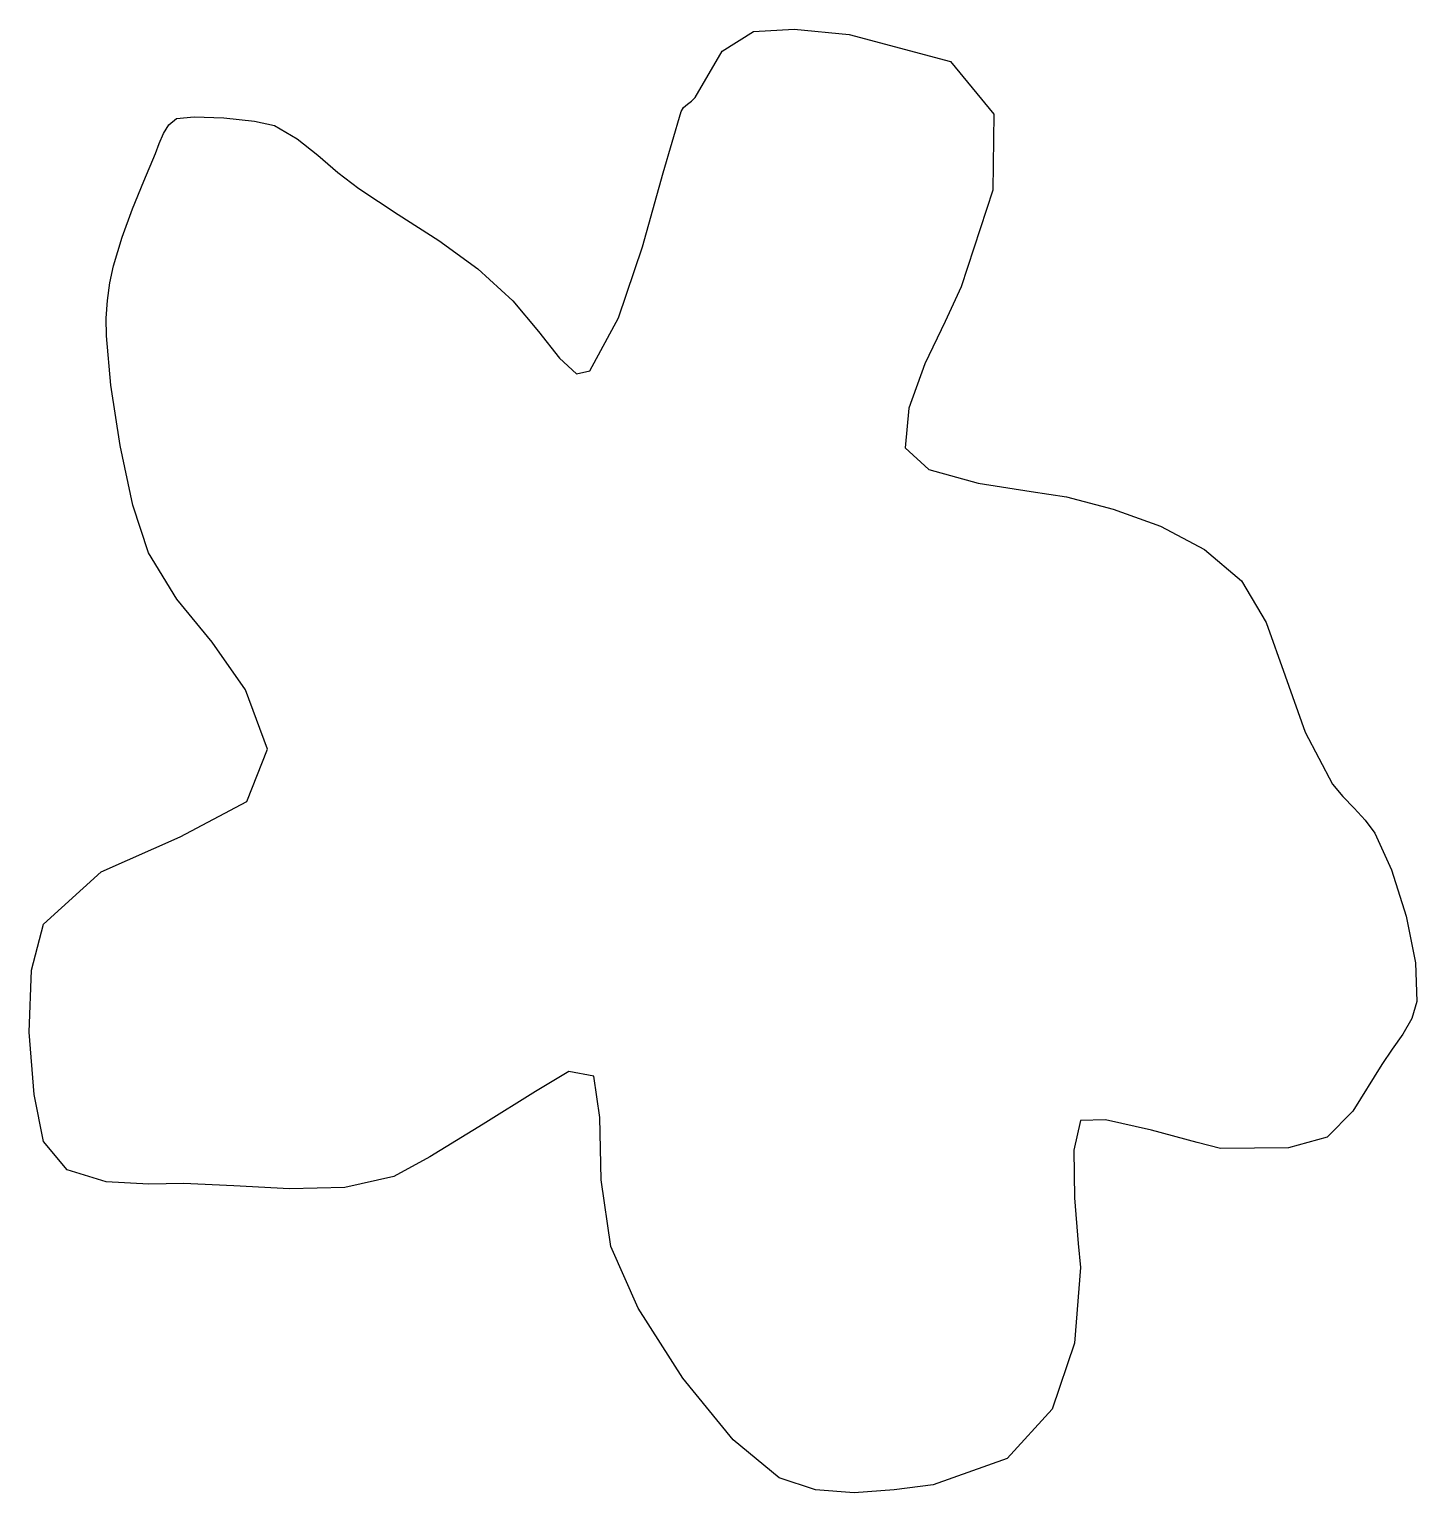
# Model space of a CAD drawing. Extents: x -26.5 to 26.5, y -29.1 to 26.7.
import ezdxf

# ---------------------------------------------------------------- set-up
doc = ezdxf.new("R2010")
doc.units = 0
doc.layers.add('Layer_1', color=7, linetype='CONTINUOUS')

msp = doc.modelspace()

# ---------------------------------------------------------------- linework, layer by layer
at = {"layer": 'Layer_1', "color": 7}
msp.add_lwpolyline([(4.810852, 26.50176), (8.670716, 25.46955), (10.326474, 23.46076), (10.293494, 20.56705), (9.08716, 16.88006), (8.467801, 15.55291), (7.699658, 13.9345), (7.090725, 12.25206), (6.949004, 10.73286), (7.851919, 9.91028), (9.726133, 9.3838), (11.748582, 9.06413), (13.096203, 8.86197), (14.876218, 8.39173), (16.683509, 7.74457), (18.367583, 6.8543), (19.777941, 5.65474), (20.712502, 4.06881), (21.43817, 2.04136), (22.202348, -0.1171), (23.252444, -2.09607), (23.645857, -2.57081), (24.077117, -3.01667), (24.496944, -3.46995), (24.856062, -3.96696), (25.502332, -5.36944), (26.061327, -7.13343), (26.418593, -8.91781), (26.459683, -10.38142), (26.26809, -11.03091), (25.926381, -11.63171), (25.517237, -12.20872), (25.123336, -12.78685), (24.022798, -14.56956), (23.047846, -15.56367), (21.573841, -15.97118), (18.976137, -15.99408), (18.080056, -15.7619), (16.340837, -15.29184), (14.582919, -14.90562), (13.630747, -14.92502), (13.376737, -16.05754), (13.404957, -17.87091), (13.546073, -19.6145), (13.630743, -20.53768), (13.402174, -23.42288), (12.553505, -25.93413), (10.840288, -27.81851), (8.018083, -28.82305), (6.525001, -29.02106), (5.004047, -29.12637), (3.520128, -29.0132), (2.138153, -28.55577), (0.388967, -27.11251), (-1.540241, -24.75192), (-3.233871, -22.08827), (-4.276316, -19.73589), (-4.647396, -17.18812), (-4.69459, -14.81303), (-4.933551, -13.22893), (-5.879933, -13.05415), (-7.159811, -13.81402), (-9.154431, -15.06689), (-11.182234, -16.31565), (-12.561671, -17.0632), (-14.425608, -17.48019), (-16.532725, -17.53039), (-18.658834, -17.4138), (-20.579756, -17.3305), (-21.905368, -17.356), (-23.533356, -17.265), (-25.020897, -16.80582), (-25.925147, -15.72694), (-26.280346, -13.93918), (-26.464392, -11.56098), (-26.378812, -9.19442), (-25.925144, -7.44159), (-23.720975, -5.44298), (-20.707086, -4.10394), (-18.164068, -2.7633), (-17.372519, -0.75986), (-18.217296, 1.5042), (-19.48726, 3.31814), (-20.835749, 4.96397), (-21.916101, 6.7237), (-22.507854, 8.54186), (-23.001598, 10.82245), (-23.353498, 13.12499), (-23.519718, 15.00904), (-23.525218, 15.68252), (-23.486278, 16.3567), (-23.397248, 17.02523), (-23.252455, 17.68176), (-22.919249, 18.77332), (-22.527111, 19.84644), (-22.09674, 20.90629), (-21.648838, 21.95806), (-21.50373, 22.33807), (-21.348541, 22.72467), (-21.143046, 23.06206), (-20.84703, 23.29442), (-20.180711, 23.36102), (-19.042876, 23.32042), (-17.871678, 23.2), (-17.105257, 23.02713), (-16.245745, 22.52446), (-15.45838, 21.90096), (-14.692645, 21.23919), (-13.898022, 20.62169), (-12.388858, 19.63667), (-10.83978, 18.63971), (-9.349842, 17.56467), (-8.018093, 16.34539), (-7.042406, 15.17428), (-6.240023, 14.15069), (-5.591684, 13.55628), (-5.078128, 13.6727), (-3.991035, 15.69038), (-3.068158, 18.40416), (-2.281641, 21.22445), (-1.603625, 23.56166), (-1.506143, 23.71655), (-1.358889, 23.83995), (-1.200377, 23.95784), (-1.069085, 24.0962), (-0.036161, 25.87093), (1.162666, 26.61566), (2.715599, 26.70206), (4.810844, 26.50166), (4.810845, 26.50169)], close=True, dxfattribs=at)

doc.saveas('drawing.dxf')
